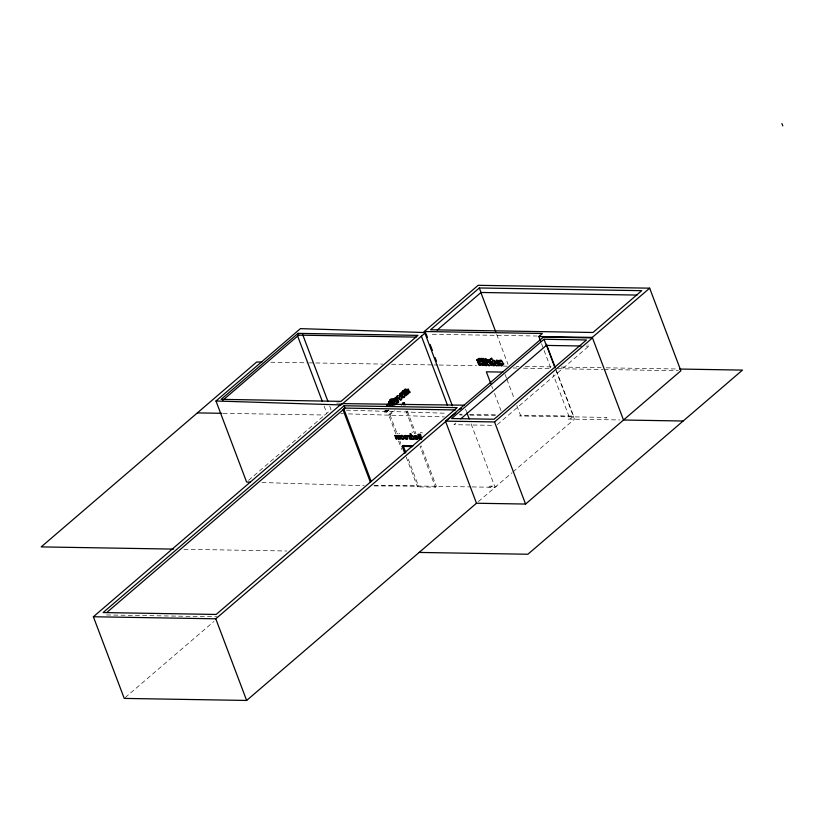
<?xml version="1.0" encoding="UTF-8"?>
<svg xmlns="http://www.w3.org/2000/svg" width="824" height="824" viewBox="0 0 824 824"><rect width="100%" height="100%" fill="white"/><g stroke="black" fill="none" stroke-linecap="round" stroke-linejoin="round"><path stroke-width="0.62" stroke-dasharray="4.12 3.09" d="M388.547 409.837L387.465 411.145L384.993 411.104L384.777 410.496M385.993 410.043L384.993 411.104M386.374 410.084L384.314 412.082L384.211 410.548M388.856 410.125L386.796 412.124L384.314 412.082M384.221 411.835L386.703 411.876L386.683 410.589M248.549 480.351L331.052 409.652L329.703 406.077M395.891 433.98L388.64 414.802L393.378 410.733M388.64 414.802L389.958 414.822L394.696 410.754M125.207 697.578L213.91 621.461M455.878 423.021L453.942 424.69L493.834 425.359M406.222 457.104L417.469 486.86L418.448 486.026L407.653 457.454M497.387 424.566L588.81 346.121L588.027 344.072M435.391 487.159L436.359 486.325L421.074 445.856L420.096 446.69L435.391 487.159L417.469 486.86M556.365 370.594L573.566 416.099L520.469 415.203L519.583 415.976L606.886 417.428L604.26 419.694M488.879 487.2L490.136 486.119L496.347 486.191M490.661 487.231L491.949 486.119M573.566 416.099L570.033 419.117L553.295 374.817M478.342 501.641L511.962 472.791M512.94 471.956L574.431 419.189L555.994 370.409M397.096 433.62L398.147 433.671M420.292 432.6L422.516 432.899M399.218 433.589L399.753 433.589M374.343 485.964L418.355 486.016M432.301 334.276L537.166 336.027M586.235 346.08L588.81 346.121M270.839 362.22L308.114 362.838M309.391 362.859L314.531 362.951M315.819 362.972L382.645 364.084M391.647 364.239L432.765 364.919M434.052 364.939L437.904 365.011M439.192 365.032L476.468 365.65M503.454 366.103L507.306 366.165M516.308 366.32L518.873 366.361M525.3 366.464L552.286 366.917M561.288 367.071L601.118 367.731M606.268 367.823L678.234 369.018M513.197 367.988L517.039 368.05M523.436 368.153L550.319 368.606M558.003 368.73L602.797 369.482M604.085 369.502L678.317 370.738M336.625 403.049L340.446 403.111M459.421 414.184L461.965 414.235M469.587 414.359L496.285 414.802M459.782 414.977L462.326 415.018M469.958 415.142L495.389 415.574M223.088 413.329L324.677 415.018M568.251 419.086L619.658 419.952M411.887 431.982L412.597 432.476M373.921 485.274L470.947 486.902M472.224 486.922L495.059 487.303L471.009 423.66M183.948 549.278L286.824 550.999M106.553 614.951L217.052 616.795M346.368 410.136L447.205 413.298M340.837 413.658L343.392 413.741M348.501 413.895L444.321 416.913M261.929 482.503L364.136 485.717M541.533 343.69L550.576 367.638M496.697 334.4L508.006 364.332M505.091 374.508L506.451 378.103M506.904 379.298L514.145 398.445M516.854 405.635L520.469 415.203M491.784 386.178L492.69 388.578M494.503 393.367L501.28 411.32M465.56 409.25L466.466 411.65M407.334 411.022L415.945 433.795M406.016 411.001L414.627 433.774M389.958 414.822L397.209 434.001M399.918 441.19L400.825 443.59M398.61 441.17L401.782 449.554M324.079 406.067L326.788 413.215M387.259 410.537L387.465 411.145"/><path stroke-width="1.24" d="M394.634 404.955L392.595 399.898M394.933 399.413L395.623 397.322L394.758 398.96C393.584 397.292 393.563 401.257 396.365 399.444L397.683 402.781L398.744 401.875L395.829 401.824M396.498 397.796L397.23 395.788L398.713 395.778M480.093 365.145L478.785 362.869L482.833 365.526L479.506 362.612L479.877 360.819L482.483 358.502L481.072 358.481L479.125 360.15L479.64 360.449L478.672 362.57C475.469 360.407 482.946 358.193 478.672 358.44L476.725 360.109L477.312 360.418C478.342 364.198 478.909 367.813 482.04 363.477M479.506 362.612L482.576 358.749M496.007 361.159L496.099 360.737A2.101 1.339 49.4 0 1 497.057 360.139L498.788 361.345M404.821 391.05L405.017 389.639M402.709 391.142L405.192 391.184L402.709 391.142L402.03 391.997L404.986 392.018L405.944 395.695L406.994 394.789L405.48 391.874A1.463 0.978 -89 0 1 405.779 391.163C407.89 389.968 407.293 396.849 408.137 393.429L407.035 390.576L407.932 389.556L409.106 392.976L410.156 392.08L407.252 392.028M396.962 396.746L397.529 395.953M400.062 393.893L400.001 395.098M402.885 391.534L403.719 390.267L406.85 390.38L408.137 388.897L409.724 392.07M405.367 391.575L406.85 390.38M404.368 390.339L405.253 388.938L406.201 389.33M392.1 405.068L391.936 404.007M490.764 362.612L491.979 362.344L493.133 365.691L494.472 365.722L492.484 362.179L490.62 362.241L489.744 359.903L488.807 360.098L489.384 360.397C489.363 364.795 493.813 368.287 490.764 362.612L493.586 360.51M388.557 403.379L391.554 403.41L391.163 403.75C387.414 405.614 388.238 399.63 391.482 401.628L391.894 402.699L392.873 402.246L392.008 403.008L392.801 405.14M386.621 405.048L387.507 404.244L388.331 404.841M389.093 405.089L389.989 404.285L390.813 404.883M499.735 365.496L498.52 365.784L497.078 362.097L498.53 362.014A1.895 1.215 49.4 0 1 499.323 361.911L501.497 365.547L503.845 363.858L502.012 365.846C499.704 366.804 501.198 362.23 498.757 362.292A1.555 0.999 49.4 0 0 498.314 362.745L499.334 365.506L501.682 363.827M498.17 362.375L500.477 360.346A1.895 1.215 49.4 0 1 501.26 360.232L503.443 363.878L501.497 365.547M490.62 362.241L493.731 360.109L497.078 363.518L494.791 363.528C494.761 365.825 497.665 365.073 497.552 365.413A2.451 1.566 49.4 0 1 496.594 365.877L494.843 364.898L494.153 362.406A2.101 1.339 49.4 0 1 495.111 361.808M393.687 403.739C400.886 405.181 391.05 395.747 395.159 404.563L395.592 404.574M399.702 395.829L399.043 398.456L400.495 400.217A2.297 1.535 -89 0 0 401.556 399.527L401.968 397.879A2.596 1.741 -89 0 0 401.494 396.179L399.702 395.829L399.547 394.603L400.608 392.976L402.03 393.553M386.94 405.017L387.805 405.058M389.422 405.058L390.288 405.099M392.976 399.98L392.523 400.268C388.382 401.412 390.38 397.724 393.12 399.063C393.46 403.698 396.19 396.478 396.869 403.101L396.251 404.017L393.769 403.976M402.03 391.997L404.512 392.039L405.192 391.184M390.04 400.227L391.256 402.205M402.153 392.317L404.986 392.018M250.424 482.143L246.592 482.019L215.981 401L300.43 328.632L424.36 332.525M298.031 333.37L221.12 399.352L341.054 401.36L417.964 335.368L298.031 333.37L298.7 335.141L416.079 337.098M222.768 400.299L298.7 335.141M452.345 405.738L424.298 331.506L478.147 285.31L649.662 288.173L680.881 370.79L525.568 504.051L476.488 503.237L246.644 700.452L124.239 698.412L93.38 616.754L341.795 403.606L464.036 405.202M342.145 404.11L425.637 332.566M479.311 287.967L430.591 329.765L593.002 332.484L641.721 290.676L479.311 287.967L481.02 292.469L637.034 295.074M344.123 405.758L103.103 612.562L216.166 614.447L457.186 407.643L344.123 405.758L345.009 408.096L455.497 409.95M106.914 612.397L345.009 408.096M437.173 330.094L481.02 292.469M393.12 399.063L392.523 400.268M388.835 401.731L391.482 401.628M398.301 401.865C396.179 400.062 399.558 395.355 397.24 399.012L396.931 398.27L396.365 399.444M401.319 405.068L404.162 402.627L405.068 405.027M476.849 360.438L479.259 358.749M476.725 360.109L478.198 360.129L480.145 358.461M479.238 360.459L481.587 358.78M479.125 360.15L480.536 360.17L482.483 358.502M481.71 361.839L483.657 360.17C486.551 359.449 480.505 362.282 482.287 362.138C482.823 366.834 485.779 366.268 482.637 361.643M483.4 361.736L485.799 359.007L486.428 360.088L487.53 360.098L485.707 362.066L484.605 362.066C488.57 367.483 485.202 366.67 484.028 362.066L483.4 361.736L485.799 359.007M483.863 360.685L486.026 359.017M484.079 360.685L484.491 361.757L486.428 360.088M484.605 362.066L486.551 360.397L487.643 360.397M484.491 361.757L485.594 361.777L487.53 360.098M488.807 360.098L491.691 358.234L492.567 360.572M488.931 360.418L491.331 358.728M489.744 359.903L491.691 358.234M483.966 365.259L485.913 363.58M497.078 362.097L499.025 360.428L500.117 360.696M497.202 362.416L499.148 360.747L499.756 361.221M497.964 361.901L499.911 360.232M404.872 453.53L402.174 446.392L403.152 445.557L413.391 445.722M498.427 365.557L500.374 363.889M499.334 365.506L501.28 363.837M540.626 341.301L538.814 336.511L542.346 333.483L424.298 331.506M445.465 421.126L543.407 337.088L592.487 337.912L494.544 421.95L445.465 421.126L476.488 503.237M93.38 616.754L215.785 618.803L455.847 412.814M459.565 409.631L461.419 408.034M544.005 339.251L451.614 418.53L494.081 419.241L586.482 339.962L544.005 339.251L546.333 345.411L581.085 345.998M460.75 418.849L546.333 345.411M538.814 336.511L592.291 337.397L649.662 288.173M403.451 390.957L404.007 390.926M400.351 393.491L400.938 393.398M496.841 360.5L498.098 361.139M498.839 363.775L497.315 363.013M484.224 360.469L483.657 360.17M485.975 360.397L485.346 360.067M261.847 362.066L256.707 361.983L41.2 546.899L173.658 549.103M679.522 369.039L742.486 370.1L527.875 554.243L419.159 552.43M502.918 372.088L486.356 371.82L490.877 383.788M404.553 390.535L407.035 390.576M394.305 398.363L396.931 398.27M393.769 399.084L396.725 399.104M389.927 399.908L392.873 399.928M390.391 402.205L392.873 402.246M404.162 402.627L402.854 402.606L403.75 405.006M391.441 404.955L393.923 404.996M197.369 412.896L221.8 413.308M683.148 421.012L623.511 420.013L592.291 337.397M402.174 446.392L412.422 446.557M215.981 401L341.188 404.934M490.033 360.057L488.91 360.304L488.622 361.571M420.549 439.45L419.313 439.038A1.555 0.989 49.4 0 1 418.479 437.956C417.593 436.905 420.034 436.555 418.88 436.463A1.494 0.958 49.4 0 1 418.098 435.814L418.118 434.361L420.446 434.238L421.754 438.832M397.642 400.093L398.013 400.176A2.297 1.535 -89 0 0 398.394 400.083M490.826 363.631L489.363 361.911M481.443 360.943L482.236 361.602M493.926 360.675L494.369 361.231M501.456 360.788L501.898 361.355M397.281 399.877L396.735 399.022M500.384 361.376L500.261 361.077A1.555 0.999 49.4 0 1 500.508 360.727M403.163 392.234L403.008 391.833A1.463 0.978 -89 0 1 403.307 391.122M781.914 123.549L782.8 125.887M546.415 344.257L555.016 367.01M546.549 345.421L555.098 368.029M480.856 292.489L495.791 332M502.166 361.932L502.568 362.993M487.344 362.519L486.551 360.397M494.544 421.95L525.568 504.051M466.92 412.855L469.196 418.86M426.09 333.761L427.44 337.335M430.138 344.483L432.394 350.437M435.093 357.585L436.442 361.159M421.373 336.13L447.483 405.233M391.163 403.75L391.307 401.772M389.01 401.587L389.412 402.658M403.152 445.557L405.851 452.695M343.608 408.405L371.284 481.659M342.98 409.703L370.45 482.38M302.686 334.585L327.901 401.309M297.516 335.77L322.287 401.298M215.785 618.803L246.644 700.452M389.536 402.967L390.133 404.594M404.914 392.883L405.099 393.439M401.834 394.696L402.081 395.994M498.901 364.156A2.451 1.566 49.4 0 1 498.541 364.208M403.472 438.069C400.68 441.86 400.629 430.622 403.472 438.069M407.231 438.131C404.44 441.922 404.388 430.684 407.231 438.131M417.315 438.358C417.593 440.222 414.41 437.771 415.698 439.017A2.4 1.535 49.4 0 0 416.985 439.501L417.995 438.595L416.831 436.143A2.06 1.318 49.4 0 0 415.43 435.525L414.668 435.927L414.75 437.153L417.037 437.235L417.315 438.358M413.864 438.378C410.795 441.386 411.454 431.209 413.864 438.378M402.03 394.644L402.473 396.972L403.502 397.621A2.297 1.535 -89 0 0 404.574 396.941L404.975 395.293A2.596 1.741 -89 0 0 404.512 393.594L403.08 393.017L402.03 394.644M408.076 435.968L407.427 435.505L409.085 436.195L408.838 435.453L409.858 435.68L411.176 439.285L409.858 439.264L409.24 436.638L408.076 435.968M401.546 398.62C398.373 402.977 399.486 390.617 401.546 398.62M404.553 396.035C401.391 400.392 402.493 388.032 404.553 396.035M419.004 437.266L419.735 438.862L421.332 439.161L420.446 436.885L419.004 437.266M489.353 362.807C488.91 363.415 487.643 360.675 487.221 362.704C486.634 365.66 490.857 364.702 489.847 365.537A2.173 1.391 49.4 0 1 488.735 365.681C485.233 365.145 487.139 359.367 489.353 362.807M394.933 435.587L395.911 438.749C398.734 441.396 393.182 434.114 396.849 435.968L397.889 438.78C400.649 440.758 395.86 436.092 398.105 435.639A1.432 0.917 49.4 0 1 398.764 435.978L399.558 439.099L400.866 439.12L399.558 435.505L394.933 435.587M418.386 434.804L419.004 436.236L420.343 436.596L419.509 434.629L418.386 434.804M481.515 360.109L482.164 360.861L481.515 360.109M483.461 358.44L484.11 359.182L483.461 358.44M414.554 438.584L414.039 439.398L411.65 439.295L409.94 433.651L411.001 433.877L411.537 435.525A2.163 1.38 49.4 0 1 412.876 435.752L414.554 438.584M494.688 362.375L494.688 363.209L496.357 363.24L495.574 362.2L494.688 362.375M400.639 435.824L400.536 436.658A2.544 1.627 49.4 0 0 401.288 438.214L402.627 439.192A2.245 1.432 49.4 0 0 403.812 439.048C405.048 437.431 402.194 434.114 400.639 435.824M404.399 435.886L404.296 436.72A2.544 1.627 49.4 0 0 405.048 438.275L406.387 439.264A2.245 1.432 49.4 0 0 407.571 439.11C408.807 437.493 405.954 434.176 404.399 435.886M415.183 435.989L415.255 436.895L416.892 436.926L415.265 435.886"/></g></svg>
